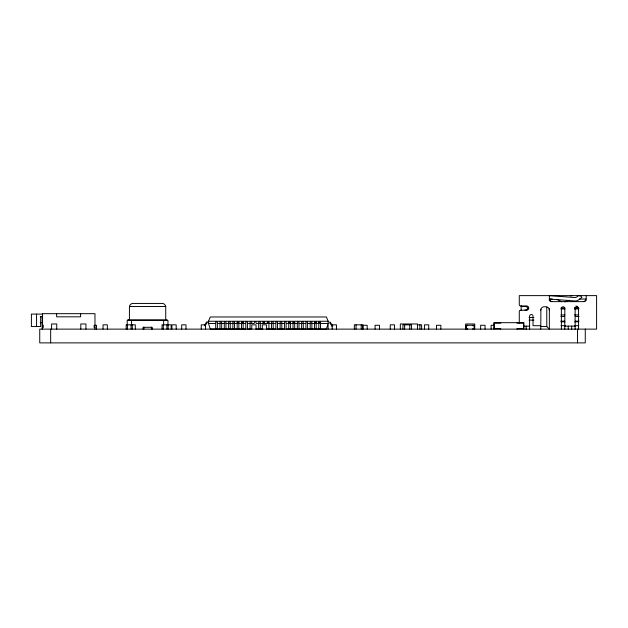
<?xml version="1.0" encoding="UTF-8"?>
<svg xmlns="http://www.w3.org/2000/svg" width="628" height="628" viewBox="0 0 628 628"><rect width="100%" height="100%" fill="white"/><g stroke="black" fill="none" stroke-linecap="round" stroke-linejoin="round"><path stroke-width="0.94" d="M540.755 329.127L540.896 309.266M586.293 295.623L585.948 300.349L583.71 301.636L551.926 301.636L550.104 300.883L549.351 299.061L552.279 299.061M245.407 329.033L210.302 329.033L208.457 323.467L208.457 321.261L210.302 316.975L326.356 316.975L328.193 321.261L328.193 323.467L326.356 329.033L307.822 329.033M204.524 325.131L206.761 321.921L208.622 321.921L208.622 322.69M204.932 325.901L207.161 322.69M127.971 319.809L128.034 320.461L128.034 319.77L167.15 319.77L167.15 320.461M564.753 301.911L569.015 300.262M561.377 329.088L561.377 308.481A1.719 1.719 0 0 1 563.096 306.762A1.719 1.719 0 0 1 564.815 308.481L564.815 329.323M579.369 299.061L586.293 299.061M129.431 319.77L129.431 306.511L165.729 306.511L165.729 319.77M521.177 306.55L526.766 306.55A1.287 1.287 0 0 0 528.054 307.838L528.054 308.701A1.287 1.287 0 0 0 526.766 309.989L524.906 309.989M560.945 308.081L565.004 308.081M574.479 308.081L578.702 308.081M560.945 308.945L564.815 308.945M574.479 308.945L578.341 308.945M42.571 314.094L31.4 314.094L31.4 326.552L40.655 326.552L40.655 316.763M560.945 314.958L564.815 314.958M574.479 314.958L578.341 314.958M560.851 316.496L564.682 316.496M575.224 316.496L579.055 316.496M40.231 316.677L42.571 316.763M529.011 317.533L533.902 317.533M529.011 320.107L533.902 320.107M560.835 321.151L564.658 321.151M575.185 321.151L579.016 321.151M208.457 321.261L328.193 321.261M561.087 321.826L565.004 321.826M574.785 321.826L578.702 321.826M40.231 322.69L42.139 322.69M237.18 322.714L238.86 322.714M241.474 322.714L243.154 322.714M268.925 322.714L267.245 322.714L267.245 321.936L268.925 321.936L268.925 329.127M288.723 322.714L290.403 322.714M293.025 322.714L294.697 322.714M314.502 322.714L316.174 322.714M318.796 322.714L320.468 322.714M208.457 323.467L215.271 323.467M217.217 323.467L224.031 323.467M225.978 323.467L245.454 323.467M247.401 323.467L254.214 323.467M256.161 323.467L275.629 323.467M277.576 323.467L284.39 323.467M286.337 323.467L297.044 323.467M298.991 323.467L305.805 323.467M307.751 323.467L328.193 323.467M417.337 324.833L421.631 324.833L421.631 329.127M42.571 325.265L43.246 325.265L43.246 327.455L42.571 327.455M493.749 325.265L491.12 325.265L491.12 329.127M540.755 325.697L533.023 325.697L533.023 316.245A1.719 1.719 0 0 0 531.312 314.526A1.719 1.719 0 0 0 529.592 316.245L529.592 329.323M561.063 325.697L565.216 325.697M574.816 325.697L578.694 325.697M523.579 326.12L529.592 326.12M564.815 326.12L575.122 326.12M540.755 326.552L546.776 326.552L549.351 329.127L549.351 308.599M94.977 327.455L94.122 327.455L94.122 325.265L96.477 325.265L96.477 329.127M247.361 329.033L250.282 329.033M256.138 329.033L262.959 329.033M266.861 329.033L275.637 329.033M277.592 329.033L284.421 329.033M286.368 329.033L297.099 329.033M299.046 329.033L305.875 329.033M585.429 329.127L596.6 329.127L596.6 295.623L519.278 295.623L519.278 304.643A1.287 1.287 0 0 0 520.573 305.938L526.586 305.938A2.151 2.151 0 0 1 528.729 308.081A2.151 2.151 0 0 1 526.586 310.232L520.573 310.232A1.287 1.287 0 0 0 519.278 311.519L519.278 323.137M549.359 299.061L575.515 300.993A6.9 6.884 -90 0 0 579 299.611L581.913 297.382L580.869 296.016L578.459 295.694L576.912 296.879A3.446 3.438 -90 0 1 575.17 297.57L549.359 295.623M575.892 306.056L577.634 306.464M578.977 308.544L575.515 307.736A6.837 6.837 0 0 0 574.84 307.61M556.855 299.336L561.683 301.762M330.006 321.936L332.801 325.948M329.606 322.714L332.393 326.725M549.351 310.201L548.888 308.481A3.438 3.438 0 0 0 545.913 306.762L544.193 306.762A3.438 3.438 0 0 0 540.755 310.201M578.561 329.127L578.561 308.481A1.719 1.719 0 0 0 576.842 306.762A1.719 1.719 0 0 0 575.122 308.481L575.122 329.323M577.532 329.127L577.532 342.88M571.684 326.12L571.684 329.559M568.246 326.12L568.246 329.559M549.351 295.623L549.351 300.781M546.776 307.225L546.776 326.552M526.154 326.12L526.154 329.559M523.925 329.127L523.925 322.69L493.851 322.69L493.851 329.127M521.177 305.757L521.177 310.546M517.048 322.69L517.048 323.114L523.493 323.114L523.493 328.703L517.048 328.703L517.048 329.127M500.728 322.69L500.728 323.114L494.283 323.114L494.283 328.703L500.728 328.703L500.728 329.127M485.036 329.127L485.036 325.265L480.655 325.265L480.655 329.127M474.721 329.127L474.721 323.977L465.701 323.977L465.701 329.127M474.509 329.127L474.509 325.265L465.913 325.265L465.913 329.127M472.79 325.265L472.79 325.697L474.077 325.697L474.077 328.703L472.79 328.703L472.79 329.127M467.632 325.265L467.632 325.697L466.345 325.697L466.345 328.703L467.632 328.703L467.632 329.127M440.856 329.127L440.856 325.265L436.476 325.265L436.476 329.127M428.736 329.127L428.736 324.833L424.442 324.833L424.442 329.127M419.912 324.833L419.912 329.127M417.526 329.127L417.526 323.977L400.342 323.977L400.342 329.127M411.513 329.127L411.513 324.833L402.917 324.833L402.917 329.127M409.794 324.833L409.794 329.127M404.636 324.833L404.636 329.127M394.541 329.127L394.541 324.833L390.247 324.833L390.247 329.127M379.461 329.127L379.461 325.265L375.081 325.265L375.081 329.127M367.176 329.127L367.176 325.265L362.796 325.265L362.796 329.127M362.929 329.127L362.929 324.833L354.333 324.833L354.333 329.127M361.21 324.833L361.21 329.127M356.052 324.833L356.052 329.127M336.467 329.127L336.467 324.833L332.173 324.833L332.173 329.127M328.083 324.833L328.083 329.127M320.468 329.127L320.468 321.936L318.796 321.936L318.796 329.127M316.174 329.127L316.174 321.936L314.502 321.936L314.502 329.127M311.881 329.127L311.881 321.936L310.201 321.936L310.201 329.127M307.587 329.127L307.587 321.936L305.907 321.936L305.907 329.127M303.285 329.127L303.285 321.936L301.613 321.936L301.613 329.127M298.991 329.127L298.991 321.936L297.319 321.936L297.319 329.127M294.697 329.127L294.697 321.936L293.025 321.936L293.025 329.127M290.403 329.127L290.403 321.936L288.723 321.936L288.723 329.127M286.109 329.127L286.109 321.936L284.429 321.936L284.429 329.127M281.807 329.127L281.807 321.936L280.135 321.936L280.135 329.127M277.513 329.127L277.513 321.936L275.841 321.936L275.841 329.127M273.219 329.127L273.219 321.936L271.547 321.936L271.547 329.127M266.594 329.127L266.594 324.833L262.3 324.833L262.3 329.127M260.33 329.127L260.33 321.936L258.658 321.936L258.658 329.127M256.036 322.714L256.036 321.936L254.364 321.936L254.364 322.714M256.067 329.127L256.067 324.833L251.765 324.833L251.765 329.127M251.742 322.714L251.742 321.936L250.07 321.936L250.07 329.127M247.448 329.127L247.448 321.936L245.768 321.936L245.768 329.127M243.154 329.127L243.154 321.936L241.474 321.936L241.474 329.127M238.86 329.127L238.86 321.936L237.18 321.936L237.18 329.127M234.558 329.127L234.558 321.936L232.886 321.936L232.886 329.127M230.264 329.127L230.264 321.936L228.592 321.936L228.592 329.127M225.97 329.127L225.97 321.936L224.298 321.936L224.298 329.127M221.676 329.127L221.676 321.936L219.996 321.936L219.996 329.127M217.382 329.127L217.382 321.936L215.702 321.936L215.702 329.127M205.537 329.127L205.537 324.833L201.243 324.833L201.243 329.127M185.99 329.127L185.99 324.833L181.688 324.833L181.688 329.127M176.193 329.127L176.193 324.833L171.899 324.833L171.899 329.127M171.177 329.127L171.177 324.833L162.063 324.833L162.063 329.127M168.139 324.833L168.139 329.127M167.951 325.28L167.974 320.461L127.194 320.461L127.217 325.28M166.922 324.833L166.922 329.127M163.641 320.461L163.641 325.28M163.28 324.833L163.28 329.127M151.968 329.127L151.968 327.298L143.2 327.298L143.2 329.127M151.843 327.298L151.843 329.127M151.505 327.298L151.505 329.127M151.395 327.298L151.395 329.127M143.765 327.298L143.765 329.127M143.663 327.298L143.663 329.127M143.325 327.298L143.325 329.127M135.31 329.127L135.31 324.833L126.197 324.833L126.197 329.127M132.273 324.833L132.273 329.127M131.566 320.461L131.566 325.28M131.056 324.833L131.056 329.127M127.413 324.833L127.413 329.127M107.341 329.127L107.341 324.833L103.047 324.833L103.047 329.127M94.977 329.127L94.977 313.67L42.571 313.67L42.571 329.127M85.95 329.127L85.95 323.977L80.8 323.977L80.8 329.127M80.62 313.67L80.62 316.826L56.63 316.826L56.63 313.67M56.74 329.127L56.74 323.977L51.59 323.977L51.59 329.127M50.664 329.127L50.664 342.88M42.139 316.245L42.139 329.127M36.557 314.094L36.557 326.552M570.593 295.992A5.401 5.401 -90 0 1 572.54 295.623M551.926 301.644A2.575 2.551 0 0 1 549.696 300.349M585.948 300.349A2.575 2.551 0 0 1 583.71 301.644M165.737 306.511A4.333 4.302 -90 0 0 162.99 303.442L132.178 303.434A4.333 4.302 -90 0 0 129.431 306.511M264.631 321.936L262.951 321.936L262.951 322.714L264.631 322.714L264.631 321.936M585.265 329.127L39.737 329.127L39.737 342.88L585.265 342.88L585.265 329.127"/></g></svg>
